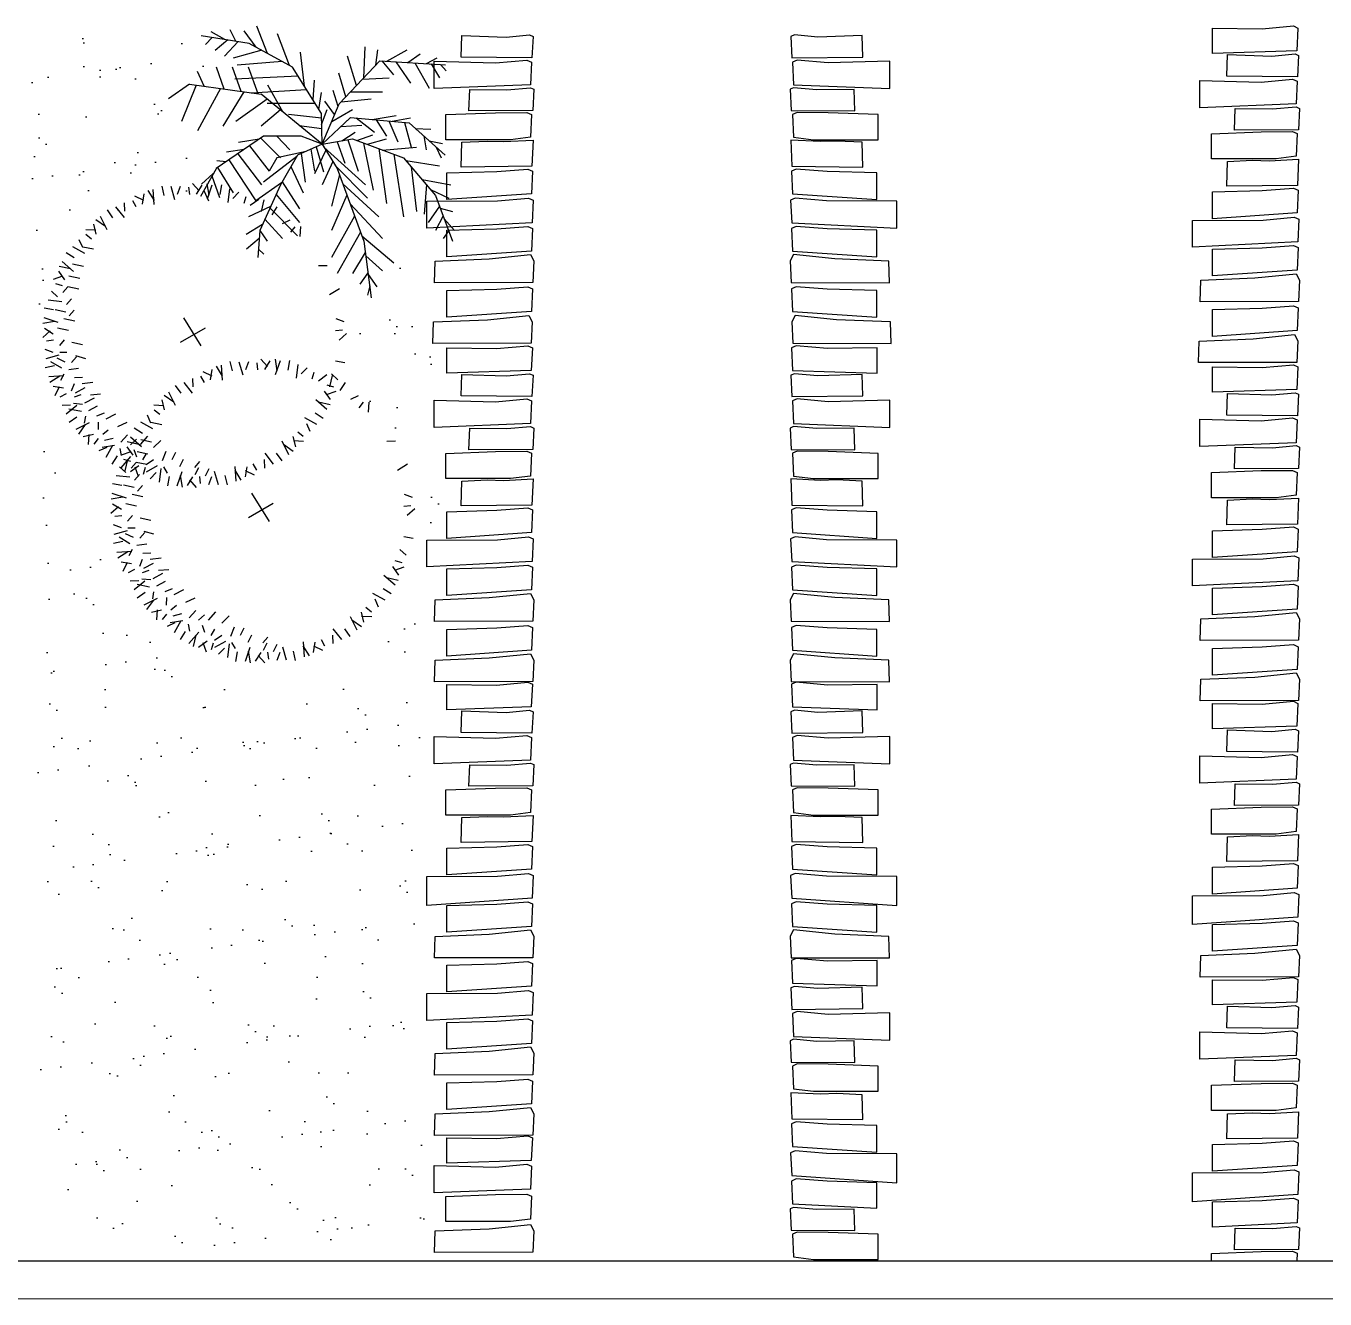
# Model space of a CAD drawing. Extents: x 2414.5 to 2499.6, y 2435.1 to 2467.4.
# Drawn here: x 2489.49 to 2494.58, y 2455.38 to 2460.36 of the extents above; entities that cross this region are included whole.
import ezdxf

# ---------------------------------------------------------------- set-up
doc = ezdxf.new("R2010")
doc.units = 0
doc.header["$LTSCALE"] = 4
doc.header["$MEASUREMENT"] = 0
for name, color, linetype in [('Muros', 2, 'CONTINUOUS'), ('Pisos', 8, 'CONTINUOUS'), ('TREE', 7, 'CONTINUOUS')]:
    doc.layers.add(name, color=color, linetype=linetype)
pattern_1 = [(37.5, (49.94172, 7.20204), (-0.009449004, 0.289023565), [0, -0.228, 0, -0.255, 0, -0.24375]), (7.5, (49.94172, 7.20204), (0.265466506, 0.42332191), [0, -0.123, 0, -0.2055, 0, -0.07875]), (327.5, (49.75722, 7.20204), (0.46712128, 0.000848858), [0, -0.075, 0, -0.27, 0, -0.3525]), (317.5, (49.75722, 7.20204), (0.45091899, 0.131651335), [0, -0.0375, 0, -0.177, 0, -0.2025])]

# ---------------------------------------------------------------- blocks, each defined once
blk = doc.blocks.new('arb-coch')
at = {"layer": 'TREE', "color": 8, "linetype": 'ByBlock'}
for p, q in [((-0.3012, 1.324), (-0.275, 1.2947)), ((-0.5283, 1.2755), (-0.4929, 1.2585)), ((-0.4922, 1.2832), (-0.4989, 1.2428)), ((-0.4762, 1.2961), (-0.4516, 1.2571)), ((-0.4513, 1.2417), (-0.455, 1.3001)), ((-0.412, 1.2772), (-0.4202, 1.3138)), ((-0.3703, 1.2603), (-0.3851, 1.3121)), ((-0.3595, 1.2823), (-0.3476, 1.3136)), ((-0.3119, 1.2812), (-0.315, 1.3088)), ((-0.2648, 1.3172), (-0.2865, 1.2825)), ((-0.2451, 1.323), (-0.2373, 1.2775)), ((-0.2429, 1.2632), (-0.224, 1.3185)), ((-0.193, 1.2809), (-0.1866, 1.3179)), ((-0.161, 1.2494), (-0.1549, 1.3029)), ((-0.1426, 1.2656), (-0.1196, 1.29)), ((-0.099, 1.2463), (-0.0913, 1.273)), ((-0.5679, 1.1903), (-0.6014, 1.2325)), ((-0.5663, 1.2148), (-0.5673, 1.2482)), ((-0.5219, 1.2319), (-0.5353, 1.2562)), ((-0.0418, 1.2616), (-0.075, 1.2378)), ((-0.0213, 1.2594), (-0.0315, 1.2144)), ((0.0107, 1.2006), (0.0308, 1.2323)), ((-0.6794, 1.1828), (-0.6417, 1.1562)), ((-0.6356, 1.1421), (-0.6613, 1.1946)), ((-0.6128, 1.1899), (-0.6344, 1.2206)), ((0.0515, 1.1672), (0.082, 1.1809)), ((-0.7197, 1.1439), (-0.6805, 1.1417)), ((-0.6971, 1.106), (-0.7187, 1.1234)), ((-0.6892, 1.1647), (-0.68, 1.1249)), ((0.0843, 1.1327), (0.1016, 1.1544)), ((0.1222, 1.1554), (0.1199, 1.1161)), ((-0.7236, 1.05), (-0.7707, 1.0761)), ((-0.7315, 1.0732), (-0.7452, 1.1037)), ((-0.6891, 1.0659), (-0.7313, 1.0749)), ((-0.7677, 0.9795), (-0.8116, 1.0182)), ((-0.765, 1.0324), (-0.7967, 1.0525)), ((-0.8259, 0.9799), (-0.8022, 0.9467)), ((-0.8238, 1.0004), (-0.7788, 0.9902)), ((-0.7289, 0.9986), (-0.7711, 1.0075)), ((0.193, 1.002), (0.2265, 1.003)), ((-0.8461, 0.949), (-0.809, 0.962)), ((-0.8107, 0.9227), (-0.8374, 0.9304)), ((-0.7895, 0.9192), (-0.8089, 0.8968)), ((-0.7473, 0.9102), (-0.7895, 0.9192)), ((-0.7433, 0.9514), (-0.7855, 0.9603)), ((-0.8138, 0.8607), (-0.8673, 0.8669)), ((-0.83, 0.8792), (-0.8543, 0.9021)), ((-0.7758, 0.8715), (-0.7953, 0.8492)), ((0.2744, 0.9118), (0.2354, 0.8873)), ((-0.8453, 0.8287), (-0.8823, 0.8351)), ((-0.7972, 0.8203), (-0.8394, 0.8293)), ((-0.7646, 0.828), (-0.7841, 0.8057)), ((-0.8874, 0.7766), (-0.8419, 0.7844)), ((-0.8275, 0.7788), (-0.8829, 0.7977)), ((-0.7627, 0.7847), (-0.8049, 0.7937)), ((-0.2672, 0.6877), (-0.3356, 0.7981)), ((0.2606, 0.7952), (0.2919, 0.7833)), ((-0.8883, 0.7206), (-0.859, 0.7467)), ((-0.8815, 0.7569), (-0.8468, 0.7353)), ((-0.7878, 0.748), (-0.83, 0.757)), ((-0.252, 0.7575), (-0.3492, 0.7015)), ((0.2595, 0.7476), (0.2871, 0.7506)), ((0.3023, 0.7368), (0.2729, 0.7106)), ((-0.8467, 0.6622), (-0.878, 0.6741)), ((-0.8455, 0.7098), (-0.8731, 0.7067)), ((-0.8035, 0.7112), (-0.823, 0.6888)), ((-0.7934, 0.6615), (-0.8214, 0.662)), ((-0.732, 0.6914), (-0.7742, 0.7004)), ((-0.8247, 0.6514), (-0.8765, 0.6366)), ((-0.8134, 0.6), (-0.8558, 0.6255)), ((-0.7998, 0.6245), (-0.8315, 0.6395)), ((-0.7557, 0.6444), (-0.7752, 0.622)), ((-0.7194, 0.6376), (-0.7581, 0.6486)), ((-0.1841, 0.554), (-0.1878, 0.6124)), ((-0.1447, 0.5894), (-0.153, 0.6261)), ((-0.1031, 0.5726), (-0.1179, 0.6244)), ((-0.0923, 0.5946), (-0.0804, 0.6259)), ((-0.0447, 0.5935), (-0.0478, 0.6211)), ((-0.0339, 0.6363), (-0.0078, 0.607)), ((0.0024, 0.6295), (-0.0192, 0.5948)), ((0.0221, 0.6353), (0.0299, 0.5898)), ((0.0243, 0.5755), (0.0432, 0.6308)), ((0.0742, 0.5932), (0.0806, 0.6302)), ((0.1062, 0.5617), (0.1124, 0.6152)), ((0.2592, 0.6287), (0.2962, 0.6223)), ((-0.8415, 0.6098), (-0.8781, 0.6015)), ((-0.806, 0.5704), (-0.8644, 0.5667)), ((-0.8605, 0.5455), (-0.8214, 0.5701)), ((-0.8048, 0.5772), (-0.8184, 0.5527)), ((-0.748, 0.5989), (-0.7864, 0.5934)), ((-0.7322, 0.5636), (-0.7637, 0.5621)), ((-0.2991, 0.5271), (-0.3001, 0.5605)), ((-0.2547, 0.5442), (-0.2681, 0.5685)), ((-0.2611, 0.5878), (-0.2257, 0.5708)), ((-0.225, 0.5955), (-0.2317, 0.5551)), ((-0.209, 0.6084), (-0.1844, 0.5694)), ((0.1247, 0.5779), (0.1476, 0.6023)), ((0.1682, 0.5586), (0.1759, 0.5853)), ((0.2254, 0.5739), (0.1922, 0.5501)), ((0.2459, 0.5717), (0.2357, 0.5267)), ((0.2439, 0.5782), (0.2683, 0.5553)), ((-0.8475, 0.5295), (-0.8072, 0.5228)), ((-0.8399, 0.4934), (-0.8228, 0.5288)), ((-0.7655, 0.5386), (-0.7762, 0.5109)), ((-0.7229, 0.5233), (-0.7609, 0.503)), ((-0.6915, 0.5445), (-0.7342, 0.5385)), ((-0.3456, 0.5022), (-0.3672, 0.5329)), ((-0.3007, 0.5026), (-0.3342, 0.5448)), ((0.2399, 0.4774), (0.2161, 0.5107)), ((0.2246, 0.5347), (0.2513, 0.527)), ((0.2779, 0.5129), (0.298, 0.5446)), ((-0.7962, 0.4998), (-0.8206, 0.4864)), ((-0.7323, 0.4584), (-0.7673, 0.4616)), ((-0.739, 0.4954), (-0.7655, 0.4862)), ((-0.686, 0.4835), (-0.7241, 0.4632)), ((-0.6613, 0.4982), (-0.7014, 0.4953)), ((-0.422, 0.477), (-0.4128, 0.4372)), ((-0.4122, 0.4951), (-0.3745, 0.4685)), ((-0.3683, 0.4544), (-0.3941, 0.5069)), ((0.1816, 0.4779), (0.2255, 0.4392)), ((0.2377, 0.457), (0.1927, 0.4672)), ((0.26, 0.5084), (0.223, 0.4954)), ((0.3187, 0.4795), (0.3492, 0.4932)), ((0.3515, 0.445), (0.3689, 0.4667)), ((0.3894, 0.4677), (0.3872, 0.4284)), ((-0.7791, 0.4554), (-0.8126, 0.4544)), ((-0.7546, 0.4538), (-0.7968, 0.4203)), ((-0.7367, 0.4307), (-0.7853, 0.4401)), ((-0.7542, 0.4089), (-0.7849, 0.3873)), ((-0.7209, 0.4122), (-0.7253, 0.3845)), ((-0.6749, 0.4521), (-0.7091, 0.4337)), ((-0.648, 0.4243), (-0.6771, 0.4121)), ((-0.6032, 0.4202), (-0.6413, 0.4)), ((-0.4643, 0.3855), (-0.478, 0.416)), ((-0.4525, 0.4562), (-0.4133, 0.454)), ((-0.4298, 0.4183), (-0.4515, 0.4357)), ((0.1376, 0.4074), (0.1846, 0.3813)), ((0.1789, 0.425), (0.2106, 0.4049)), ((-0.7064, 0.3861), (-0.7589, 0.3604)), ((-0.7472, 0.3423), (-0.7205, 0.38)), ((-0.6708, 0.3894), (-0.6713, 0.3597)), ((-0.6311, 0.3579), (-0.6528, 0.3402)), ((-0.559, 0.3871), (-0.5957, 0.3706)), ((-0.4977, 0.3447), (-0.5295, 0.3648)), ((-0.4564, 0.3623), (-0.5035, 0.3884)), ((-0.4219, 0.3782), (-0.4641, 0.3872)), ((0.1455, 0.3842), (0.1592, 0.3537)), ((-0.7291, 0.3325), (-0.6893, 0.3417)), ((-0.7082, 0.302), (-0.706, 0.3412)), ((-0.6704, 0.3247), (-0.6877, 0.303)), ((-0.6122, 0.3254), (-0.6461, 0.3165)), ((-0.556, 0.3391), (-0.5819, 0.3101)), ((-0.5566, 0.3127), (-0.5116, 0.3025)), ((-0.5005, 0.2918), (-0.5444, 0.3305)), ((-0.5212, 0.3222), (-0.5444, 0.3007)), ((-0.4778, 0.3337), (-0.5066, 0.3016)), ((-0.4617, 0.3109), (-0.5039, 0.3198)), ((-0.4249, 0.3177), (-0.4537, 0.2896)), ((0.0495, 0.3153), (0.0753, 0.2628)), ((0.1032, 0.2926), (0.0939, 0.3324)), ((0.1336, 0.3135), (0.0944, 0.3157)), ((0.111, 0.3514), (0.1327, 0.334)), ((0.4603, 0.3143), (0.4937, 0.3153)), ((-0.6375, 0.2902), (-0.6681, 0.2765)), ((-0.6068, 0.2979), (-0.6557, 0.2901)), ((-0.6143, 0.2981), (-0.6405, 0.251)), ((-0.5968, 0.2568), (-0.6168, 0.225)), ((-0.5856, 0.2859), (-0.5803, 0.2584)), ((-0.5789, 0.2613), (-0.5418, 0.2743)), ((-0.5587, 0.2922), (-0.5349, 0.259)), ((-0.5307, 0.2816), (-0.5211, 0.2535)), ((-0.4761, 0.2637), (-0.5183, 0.2726)), ((-0.4826, 0.2656), (-0.497, 0.2415)), ((-0.4057, 0.2736), (-0.4201, 0.2375)), ((-0.3672, 0.2696), (-0.3816, 0.2415)), ((-0.0182, 0.2671), (0.0153, 0.2249)), ((0.0267, 0.2675), (0.0484, 0.2368)), ((0.0933, 0.2745), (0.0557, 0.3012)), ((-0.5628, 0.1915), (-0.5871, 0.2144)), ((-0.5439, 0.254), (-0.5825, 0.2101)), ((-0.5435, 0.235), (-0.5701, 0.2427)), ((-0.5648, 0.1979), (-0.5545, 0.2429)), ((-0.5443, 0.1958), (-0.511, 0.2196)), ((-0.5222, 0.2315), (-0.5417, 0.2091)), ((-0.5133, 0.1756), (-0.5263, 0.2127)), ((-0.4801, 0.2225), (-0.5222, 0.2315)), ((-0.487, 0.211), (-0.4948, 0.1844)), ((-0.4537, 0.2415), (-0.4826, 0.2215)), ((-0.4393, 0.2175), (-0.4826, 0.1935)), ((-0.4251, 0.2079), (-0.4312, 0.1544)), ((-0.4153, 0.2135), (-0.4009, 0.1894)), ((-0.3376, 0.2423), (-0.352, 0.2142)), ((-0.2737, 0.2342), (-0.2932, 0.2119)), ((-0.2775, 0.2103), (-0.2919, 0.1823)), ((-0.2377, 0.2055), (-0.2521, 0.1775)), ((-0.1348, 0.2157), (-0.1311, 0.1573)), ((-0.0939, 0.1742), (-0.0872, 0.2145)), ((-0.0642, 0.2255), (-0.0508, 0.2011)), ((-0.0198, 0.2426), (-0.0188, 0.2092)), ((0.5416, 0.2241), (0.5026, 0.1996)), ((-0.5466, 0.173), (-0.6001, 0.1792)), ((-0.5086, 0.1838), (-0.5281, 0.1615)), ((-0.4435, 0.1917), (-0.4665, 0.1674)), ((-0.393, 0.1765), (-0.3994, 0.1395)), ((-0.3431, 0.1942), (-0.3621, 0.1388)), ((-0.341, 0.1343), (-0.3487, 0.1798)), ((-0.3212, 0.1402), (-0.2996, 0.1749)), ((-0.2849, 0.1334), (-0.3111, 0.1627)), ((-0.2742, 0.1762), (-0.2711, 0.1486)), ((-0.2266, 0.175), (-0.2385, 0.1437)), ((-0.2157, 0.197), (-0.2009, 0.1453)), ((-0.1741, 0.1802), (-0.1658, 0.1436)), ((-0.1099, 0.1612), (-0.1345, 0.2003)), ((-0.0577, 0.1818), (-0.0931, 0.1989)), ((-0.5603, 0.0911), (-0.6157, 0.11)), ((-0.578, 0.141), (-0.615, 0.1474)), ((-0.53, 0.1326), (-0.5721, 0.1416)), ((-0.4955, 0.097), (-0.5377, 0.106)), ((-0.4974, 0.1403), (-0.5169, 0.118)), ((0, 0), (-0.0684, 0.1104)), ((0.5278, 0.1074), (0.5591, 0.0956)), ((-0.6211, 0.0329), (-0.5918, 0.059)), ((-0.6202, 0.0889), (-0.5747, 0.0967)), ((-0.6143, 0.0692), (-0.5796, 0.0476)), ((-0.5206, 0.0603), (-0.5628, 0.0693)), ((0.0152, 0.0698), (-0.082, 0.0138)), ((0.5267, 0.0599), (0.5543, 0.0629)), ((-0.5783, 0.0221), (-0.6059, 0.019)), ((-0.5363, 0.0235), (-0.5558, 0.0011)), ((-0.4648, 0.0037), (-0.5069, 0.0127)), ((0.5695, 0.0491), (0.5402, 0.0229)), ((-0.5795, -0.0255), (-0.6107, -0.0136)), ((-0.5575, -0.0363), (-0.6092, -0.0511)), ((-0.5325, -0.0632), (-0.5643, -0.0482)), ((-0.5262, -0.0262), (-0.5542, -0.0257)), ((-0.4885, -0.0433), (-0.508, -0.0657)), ((-0.4522, -0.0501), (-0.4909, -0.0391)), ((-0.5743, -0.0779), (-0.6109, -0.0862)), ((-0.5462, -0.0877), (-0.5886, -0.0622)), ((-0.4808, -0.0888), (-0.5192, -0.0943)), ((0.5264, -0.059), (0.5634, -0.0654)), ((-0.5388, -0.1173), (-0.5972, -0.121)), ((-0.5933, -0.1422), (-0.5542, -0.1176)), ((-0.5376, -0.1105), (-0.5512, -0.135)), ((-0.4983, -0.1491), (-0.509, -0.1768)), ((-0.465, -0.1241), (-0.4965, -0.1256)), ((-0.4243, -0.1432), (-0.467, -0.1492)), ((0.5111, -0.1095), (0.5355, -0.1324)), ((-0.5803, -0.1582), (-0.54, -0.1649)), ((-0.5727, -0.1943), (-0.5556, -0.1589)), ((-0.529, -0.1879), (-0.5533, -0.2013)), ((-0.4718, -0.1923), (-0.4983, -0.2015)), ((-0.4557, -0.1644), (-0.4937, -0.1847)), ((-0.3941, -0.1895), (-0.4342, -0.1924)), ((0.5071, -0.2103), (0.4833, -0.177)), ((0.5273, -0.1793), (0.4902, -0.1923)), ((0.4918, -0.153), (0.5185, -0.1607)), ((-0.5119, -0.2323), (-0.5453, -0.2333)), ((-0.4874, -0.2339), (-0.5296, -0.2674)), ((-0.4695, -0.257), (-0.5181, -0.2476)), ((-0.4651, -0.2293), (-0.5001, -0.2261)), ((-0.4188, -0.2042), (-0.4569, -0.2245)), ((-0.4077, -0.2356), (-0.4419, -0.254)), ((0.4488, -0.2098), (0.4927, -0.2485)), ((0.5049, -0.2308), (0.4599, -0.2205)), ((-0.487, -0.2788), (-0.5177, -0.3004)), ((-0.4392, -0.3016), (-0.4917, -0.3273)), ((-0.4537, -0.2755), (-0.4581, -0.3032)), ((-0.3808, -0.2634), (-0.4099, -0.2756)), ((-0.4035, -0.2983), (-0.4041, -0.328)), ((-0.336, -0.2675), (-0.3741, -0.2877)), ((-0.2918, -0.3006), (-0.3285, -0.3171)), ((0.4048, -0.2803), (0.4519, -0.3064)), ((0.4127, -0.3035), (0.4264, -0.334)), ((0.4461, -0.2627), (0.4779, -0.2828)), ((-0.48, -0.3454), (-0.4533, -0.3077)), ((-0.4619, -0.3552), (-0.4221, -0.346)), ((-0.441, -0.3857), (-0.4388, -0.3465)), ((-0.3638, -0.3298), (-0.3856, -0.3475)), ((-0.2888, -0.3486), (-0.3147, -0.3776)), ((-0.2106, -0.354), (-0.2394, -0.3861)), ((0.3704, -0.3951), (0.3611, -0.3553)), ((0.3782, -0.3363), (0.3999, -0.3537)), ((-0.4031, -0.363), (-0.4205, -0.3847)), ((-0.3703, -0.3975), (-0.4008, -0.4112)), ((-0.3396, -0.3898), (-0.3885, -0.3976)), ((-0.3449, -0.3623), (-0.3789, -0.3712)), ((-0.3471, -0.3896), (-0.3732, -0.4367)), ((-0.3184, -0.4018), (-0.3131, -0.4293)), ((-0.254, -0.3655), (-0.2772, -0.387)), ((-0.2635, -0.4061), (-0.2538, -0.4342)), ((-0.1577, -0.3701), (-0.1865, -0.3981)), ((0.3167, -0.3724), (0.3425, -0.4249)), ((0.3606, -0.4132), (0.3229, -0.3865)), ((0.4009, -0.3742), (0.3616, -0.372)), ((-0.3295, -0.4309), (-0.3496, -0.4627)), ((-0.2766, -0.4337), (-0.3153, -0.4776)), ((-0.2975, -0.4898), (-0.2873, -0.4448)), ((-0.2154, -0.4221), (-0.2298, -0.4462)), ((-0.1865, -0.4462), (-0.2154, -0.4662)), ((-0.1384, -0.4141), (-0.1529, -0.4502)), ((-0.1, -0.4181), (-0.1144, -0.4462)), ((-0.0703, -0.4454), (-0.0848, -0.4735)), ((-0.0065, -0.4535), (-0.026, -0.4758)), ((0.2475, -0.4451), (0.2485, -0.4785)), ((0.249, -0.4206), (0.2826, -0.4628)), ((0.294, -0.4202), (0.3156, -0.4509)), ((-0.2771, -0.4919), (-0.2438, -0.4681)), ((-0.2461, -0.5121), (-0.2591, -0.475)), ((-0.2198, -0.4767), (-0.2275, -0.5033)), ((-0.1721, -0.4702), (-0.2154, -0.4943)), ((-0.1763, -0.496), (-0.1992, -0.5203)), ((-0.1579, -0.4798), (-0.164, -0.5333)), ((-0.1481, -0.4742), (-0.1336, -0.4983)), ((-0.0759, -0.4935), (-0.0948, -0.5489)), ((-0.0737, -0.5534), (-0.0815, -0.5079)), ((-0.0103, -0.4774), (-0.0247, -0.5054)), ((0.0295, -0.4822), (0.0151, -0.5102)), ((0.0515, -0.4907), (0.0663, -0.5424)), ((0.0931, -0.5075), (0.1014, -0.5441)), ((0.1325, -0.472), (0.1361, -0.5304)), ((0.1573, -0.5265), (0.1328, -0.4874)), ((0.1734, -0.5135), (0.18, -0.4732)), ((0.2095, -0.5059), (0.1741, -0.4888)), ((0.2031, -0.4622), (0.2165, -0.4866)), ((-0.1258, -0.5112), (-0.1322, -0.5482)), ((-0.054, -0.5475), (-0.0324, -0.5128)), ((-0.0177, -0.5543), (-0.0439, -0.525)), ((-0.0069, -0.5115), (-0.0039, -0.5391)), ((0.0407, -0.5127), (0.0288, -0.544))]:
    blk.add_line(p, q, dxfattribs=at)
at = {"layer": 'TREE', "color": 8}
for points in [[(-0.007, 1.8331), (-0.0491, 1.9394)], [(-0.0786, 1.8727), (-0.2675, 1.9022)], [(-0.2238, 1.8953), (-0.2497, 1.868)], [(-0.1749, 1.8877), (-0.2277, 1.9179)], [(-0.1633, 1.8859), (-0.2128, 1.8452)], [(-0.1309, 1.8809), (-0.1539, 1.9254)], [(-0.0513, 1.8577), (-0.0993, 1.9214)], [(0.0788, 1.7858), (0.032, 1.9105)], [(-0.1221, 1.8796), (-0.1759, 1.8225)], [(-0.0296, 1.8458), (-0.1419, 1.8144)], [(0.0912, 1.7788), (-0.0786, 1.8727)], [(0.1373, 1.7044), (0.1221, 1.838)], [(0.3701, 1.738), (0.375, 1.8594)], [(0.4167, 1.7873), (0.4245, 1.8472)], [(0.4608, 1.8028), (0.5402, 1.8472)], [(0.0506, 1.8012), (-0.1257, 1.7874)], [(0.2737, 1.6356), (0.4329, 1.8044)], [(0.3416, 1.708), (0.3064, 1.8228)], [(0.4329, 1.8044), (0.6902, 1.7892)], [(0.4413, 1.8038), (0.4865, 1.7494)], [(0.4952, 1.8006), (0.5529, 1.7161)], [(0.5423, 1.7979), (0.5916, 1.8317)], [(0.5702, 1.7963), (0.626, 1.6977)], [(0.6152, 1.7936), (0.658, 1.8166)], [(0.6344, 1.7925), (0.6667, 1.7372)], [(0.671, 1.7903), (0.6924, 1.7648)], [(-0.2551, 1.7048), (-0.2818, 1.7623)], [(-0.1766, 1.6938), (-0.2067, 1.7799)], [(-0.1106, 1.6844), (-0.144, 1.7799)], [(0.1124, 1.7447), (-0.1359, 1.7323)], [(-0.0445, 1.6749), (-0.0817, 1.7799)], [(0.2037, 1.5975), (0.0912, 1.7788)], [(0.2991, 1.663), (0.272, 1.7556)], [(0.3647, 1.7321), (0.4695, 1.7372)], [(-0.3132, 1.7133), (-0.3947, 1.6552)], [(-0.287, 1.7093), (-0.3445, 1.5663)], [(-0.3132, 1.7133), (-0.0315, 1.6731)], [(-0.1915, 1.6959), (-0.2818, 1.5304)], [(-0.1005, 1.6829), (-0.1817, 1.5484)], [(0.1457, 1.6911), (-0.0709, 1.6777)], [(0.0525, 1.6041), (-0.0062, 1.7087)], [(0.1711, 1.6514), (0.1769, 1.7283)], [(0.1935, 1.6138), (0.2039, 1.68)], [(0.2691, 1.6251), (0.2504, 1.6882)], [(0.3175, 1.6822), (0.4438, 1.6825)], [(-0.0083, 1.654), (-0.1315, 1.5663)], [(0.2068, 1.4772), (-0.0315, 1.6731)], [(0.1792, 1.6369), (-0.0088, 1.6373)], [(0.2068, 1.4772), (0.2737, 1.6356)], [(0.2558, 1.5939), (0.2176, 1.6462)], [(0.2815, 1.644), (0.3988, 1.6551)], [(0.0431, 1.612), (-0.0315, 1.5484)], [(0.2041, 1.5801), (0.0752, 1.594)], [(0.2068, 1.4772), (0.2037, 1.5975)], [(0.2048, 1.5552), (0.227, 1.6135)], [(0.2068, 1.4772), (0.3178, 1.5825)], [(0.2444, 1.5666), (0.3259, 1.6134)], [(0.3056, 1.5708), (0.3178, 1.5825)], [(0.3178, 1.5825), (0.5477, 1.5614)], [(0.3405, 1.5805), (0.4125, 1.5244)], [(0.4024, 1.5748), (0.4968, 1.5897)], [(0.4811, 1.5676), (0.5537, 1.5814)], [(0.2051, 1.5373), (0.1166, 1.5495)], [(0.2809, 1.5476), (0.3623, 1.5523)], [(0.419, 1.5733), (0.4584, 1.5089)], [(0.4676, 1.5688), (0.5032, 1.4876)], [(0.5295, 1.5631), (0.5551, 1.4666)], [(0.5477, 1.5614), (0.6885, 1.4351)], [(0.5718, 1.5398), (0.6329, 1.5368)], [(-0.0231, 1.5087), (-0.2084, 1.3823)], [(-0.0404, 1.497), (-0.1207, 1.4849)], [(-0.0337, 1.5015), (0.0437, 1.4245)], [(0.1252, 1.5087), (-0.0231, 1.5087)], [(0.0287, 1.5087), (0.0807, 1.4561)], [(0.2068, 1.4772), (0.1103, 1.4351)], [(0.2068, 1.4772), (0.1252, 1.5087)], [(0.2068, 1.4772), (0.3252, 1.4983)], [(0.2068, 1.4772), (0.266, 1.3823)], [(0.266, 1.4876), (0.2957, 1.4034)], [(0.2836, 1.4909), (0.3362, 1.5244)], [(0.3081, 1.4952), (0.3475, 1.3717)], [(0.3252, 1.4983), (0.5254, 1.4245)], [(0.3432, 1.4916), (0.406, 1.515)], [(0.3688, 1.4822), (0.4068, 1.2981)], [(0.3846, 1.4772), (0.4588, 1.4983)], [(0.605, 1.5101), (0.6143, 1.4561)], [(0.6267, 1.4905), (0.6788, 1.481)], [(-0.0993, 1.4569), (-0.168, 1.4464)], [(-0.123, 1.4405), (-0.0305, 1.3191)], [(-0.0779, 1.4714), (-0.0008, 1.3717)], [(0.107, 1.4291), (-0.0231, 1.3296)], [(0.1438, 1.4497), (0.0287, 1.4245)], [(0.1103, 1.4351), (0.0437, 1.3191)], [(0.1243, 1.4412), (0.14, 1.3296)], [(0.1619, 1.4576), (0.1771, 1.3717)], [(0.2208, 1.4545), (0.1771, 1.3613)], [(0.1828, 1.4668), (0.2118, 1.3692)], [(0.2138, 1.4659), (0.3772, 1.3191)], [(0.4285, 1.4603), (0.4588, 1.2453)], [(0.4433, 1.4547), (0.5772, 1.4666)], [(0.4878, 1.4383), (0.5254, 1.1926)], [(0.6543, 1.4657), (0.6737, 1.4245)], [(-0.2091, 1.3818), (-0.2694, 1.2734)], [(-0.1698, 1.4086), (-0.2053, 1.4128)], [(-0.2033, 1.3859), (-0.1418, 1.2875)], [(-0.1587, 1.4164), (-0.0528, 1.2558)], [(0.0287, 1.4245), (-0.0008, 1.3717)], [(0.0845, 1.3901), (0.1326, 1.2875)], [(0.2491, 1.4093), (0.2068, 1.3191)], [(0.2582, 1.3947), (0.3846, 1.2664)], [(0.266, 1.3823), (0.3697, 1.0977)], [(0.5254, 1.4245), (0.6514, 1.2768)], [(0.5348, 1.4137), (0.6663, 1.3928)], [(0.5555, 1.3892), (0.5772, 1.2137)], [(-0.2199, 1.3627), (-0.2661, 1.3215)], [(-0.2249, 1.3535), (-0.195, 1.2686)], [(0.0471, 1.3269), (-0.0528, 1.2558)], [(0.0503, 1.3307), (0.1176, 1.2243)], [(0.2752, 1.3573), (0.2437, 1.2347)], [(0.5983, 1.3391), (0.7108, 1.3191)], [(-0.257, 1.2959), (-0.2381, 1.2558)], [(0.0437, 1.3191), (-0.0379, 1.1398)], [(0.026, 1.2803), (0.1176, 1.1715)], [(0.3038, 1.2786), (0.2437, 1.1398)], [(0.2878, 1.3226), (0.4291, 1.1926)], [(0.6152, 1.3195), (0.6069, 1.2032)], [(0.6312, 1.3006), (0.7032, 1.2664)], [(0.6514, 1.2768), (0.7182, 1.0977)], [(0.0048, 1.234), (-0.0824, 1.1926)], [(0.0024, 1.2284), (0.1103, 1.1188)], [(0.3162, 1.2443), (0.4438, 1.1083)], [(0.6669, 1.2356), (0.6217, 1.1715)], [(0.6699, 1.2273), (0.7182, 1.2137)], [(-0.0177, 1.1843), (0.051, 1.1083)], [(0.3342, 1.1953), (0.2437, 1.0345)], [(0.6813, 1.1965), (0.6514, 1.1398)], [(0.6854, 1.1856), (0.7256, 1.1398)], [(-0.0271, 1.1636), (-0.0903, 1.1244)], [(-0.0379, 1.1398), (-0.0454, 1.0345)], [(-0.0379, 1.1398), (-0.0084, 1.0977)], [(0.3569, 1.133), (0.266, 0.9713)], [(0.7027, 1.1391), (0.6811, 1.1083)], [(-0.0402, 1.1085), (-0.0899, 1.0662)], [(0.3623, 1.1188), (0.4883, 1.0135)], [(0.3697, 1.0977), (0.3994, 0.8765)], [(-0.0431, 1.0668), (-0.0211, 1.0473)], [(0.3758, 1.0533), (0.3252, 0.9713)], [(0.3774, 1.0408), (0.4438, 0.9818)], [(0.3864, 0.9739), (0.3549, 0.929)], [(0.3871, 0.9676), (0.4217, 0.9186)], [(0.3931, 0.9235), (0.3846, 0.8869)]]:
    blk.add_lwpolyline(points, dxfattribs=at)

msp = doc.modelspace()

# ---------------------------------------------------------------- hatches: boundary and pattern name
at = {"layer": 'Pisos'}
h = msp.add_hatch(dxfattribs=at)
h.set_pattern_fill('AR-SAND', color=8, scale=0.15, style=0)
h.set_pattern_definition(pattern_1)
h.paths.add_polyline_path([(2491.0715, 2459.491), (2491.0314, 2459.5186), (2490.9963, 2459.5336), (2490.9562, 2459.5362), (2490.9311, 2459.5236), (2490.916, 2459.4985), (2490.9336, 2459.4359), (2490.9486, 2459.3832), (2490.9361, 2459.3531), (2490.9211, 2459.3281), (2490.9035, 2459.2855), (2490.8885, 2459.2554), (2490.8584, 2459.2328), (2490.8258, 2459.2228), (2490.8032, 2459.2077), (2490.7932, 2459.1952), (2490.7656, 2459.1451), (2490.7656, 2459.0824), (2490.7656, 2459.0373), (2490.7681, 2458.952), (2490.7831, 2458.9244), (2490.8032, 2458.8919), (2490.8458, 2458.8618), (2490.9085, 2458.8016), (2490.9562, 2458.7515), (2490.9863, 2458.7013), (2490.9963, 2458.6261), (2491.0013, 2458.5609), (2491.0113, 2458.5033), (2491.0189, 2458.4807), (2491.0364, 2458.4481), (2491.0615, 2458.4055), (2491.1066, 2458.4055), (2491.1066, 2458.4682), (2491.1292, 2458.4907), (2491.1167, 2458.5484), (2491.1092, 2458.601), (2491.1192, 2458.6988), (2491.1242, 2458.7239), (2491.0991, 2458.764), (2491.0816, 2458.7765), (2491.0715, 2458.7891), (2491.0715, 2458.8116), (2491.0715, 2458.8467), (2491.0765, 2458.9094), (2491.1317, 2458.9219), (2491.1493, 2458.932), (2491.1267, 2458.9746), (2491.1267, 2459.0172), (2491.1192, 2459.0573), (2491.0891, 2459.0899), (2491.059, 2459.1225), (2491.0615, 2459.1626), (2491.069, 2459.1877), (2491.069, 2459.2228), (2491.0941, 2459.2178), (2491.1092, 2459.2428), (2491.1142, 2459.2829), (2491.0941, 2459.3481), (2491.0665, 2459.3707), (2491.069, 2459.3907), (2491.069, 2459.4384), (2491.069, 2459.4584)])
h = msp.add_hatch(dxfattribs=at)
h.set_pattern_fill('AR-SAND', color=8, scale=0.15, style=0)
h.set_pattern_definition(pattern_1)
h.paths.add_polyline_path([(2489.7779, 2458.4964), (2489.7633, 2458.5645), (2489.6855, 2458.6326), (2489.6076, 2458.6812), (2489.5444, 2458.7202), (2489.5346, 2458.6618), (2489.52, 2458.5937), (2489.5054, 2458.5013), (2489.5054, 2458.404), (2489.5152, 2458.3116), (2489.52, 2458.2143), (2489.52, 2458.0927), (2489.5103, 2458.0392), (2489.5152, 2457.9176), (2489.5249, 2457.7523), (2489.5298, 2457.6015), (2489.5298, 2457.4361), (2489.5249, 2457.3194), (2489.5103, 2457.2318), (2489.5103, 2457.1005), (2489.5152, 2457.0178), (2489.5298, 2456.94), (2489.5395, 2456.7941), (2489.5395, 2456.692), (2489.5395, 2456.6239), (2489.5347, 2456.4818), (2489.525, 2456.3261), (2489.5542, 2456.0927), (2489.5591, 2455.9614), (2489.5445, 2455.8154), (2489.5445, 2455.7036), (2489.5445, 2455.6695), (2489.5639, 2455.6112), (2489.6272, 2455.5868), (2489.7488, 2455.5723), (2489.9045, 2455.5723), (2490.0554, 2455.582), (2490.1283, 2455.582), (2490.2305, 2455.5723), (2490.3716, 2455.5625), (2490.4884, 2455.5625), (2490.6003, 2455.5625), (2490.756, 2455.5625), (2490.8582, 2455.5723), (2490.9604, 2455.5771), (2491.0723, 2455.5771), (2491.082, 2455.6647), (2491.0528, 2455.7619), (2491.0382, 2455.8884), (2491.0382, 2456.0343), (2490.9895, 2456.2191), (2490.9749, 2456.3261), (2490.9798, 2456.404), (2490.9944, 2456.5061), (2490.9993, 2456.5353), (2491.0041, 2456.6423), (2491.009, 2456.7493), (2491.0187, 2456.7931), (2491.009, 2456.9195), (2491.0041, 2457.0606), (2491.0285, 2457.153), (2491.0479, 2457.2259), (2491.0528, 2457.3135), (2491.0285, 2457.4691), (2491.0285, 2457.5761), (2491.0333, 2457.7074), (2491.0431, 2457.9117), (2491.0236, 2458.0333), (2491.009, 2458.0528), (2490.9263, 2458.0333), (2490.9117, 2457.9944), (2490.8582, 2457.9117), (2490.8193, 2457.8631), (2490.756, 2457.8339), (2490.61, 2457.8145), (2490.3376, 2457.7561), (2490.2451, 2457.795), (2490.0456, 2457.8485), (2489.9921, 2457.9312), (2489.8997, 2458.0236), (2489.797, 2458.1959), (2489.7727, 2458.337)])
at = {"layer": 'TREE'}
h = msp.add_hatch(dxfattribs=at)
h.set_pattern_fill('AR-SAND', color=256, scale=0.15, style=0)
h.set_pattern_definition(pattern_1)
h.paths.add_polyline_path([(2490.1392, 2460.339), (2490.0479, 2460.339), (2489.9034, 2460.3339), (2489.8223, 2460.3314), (2489.688, 2460.3314), (2489.5536, 2460.3365), (2489.5358, 2460.3086), (2489.5282, 2460.2478), (2489.5105, 2460.1895), (2489.5029, 2460.078), (2489.5004, 2459.8955), (2489.5004, 2459.7181), (2489.4953, 2459.67), (2489.4978, 2459.5788), (2489.508, 2459.5256), (2489.508, 2459.4141), (2489.5054, 2459.3912), (2489.5081, 2459.3779), (2489.4929, 2459.2689), (2489.5182, 2459.1853), (2489.5512, 2459.2765), (2489.5943, 2459.3602), (2489.6272, 2459.459), (2489.7084, 2459.535), (2489.7565, 2459.5806), (2489.8199, 2459.6263), (2489.8706, 2459.6415), (2489.8959, 2459.6668), (2489.9517, 2459.682), (2490.0126, 2459.6896), (2490.0683, 2459.7074), (2490.1317, 2459.7124), (2490.1875, 2459.7302), (2490.2027, 2459.8214), (2490.1748, 2459.8569), (2490.119, 2459.8771), (2490.0709, 2459.905), (2490.0481, 2459.9658), (2490.0252, 2460.0114), (2490.0303, 2460.0571), (2490.0506, 2460.0723), (2490.081, 2460.0976), (2490.1064, 2460.1255), (2490.1344, 2460.1337), (2490.1547, 2460.1489), (2490.175, 2460.154), (2490.208, 2460.1616), (2490.2257, 2460.1742), (2490.1953, 2460.2123), (2490.1623, 2460.2351), (2490.1598, 2460.2655), (2490.1598, 2460.3035), (2490.1446, 2460.3187)])

# ---------------------------------------------------------------- linework, layer by layer
at = {"layer": 'Muros'}
for p, q in [((2486.6057, 2455.5267), (2499.3251, 2455.5268)), ((2499.4747, 2455.3768), (2486.5044, 2455.3767))]:
    msp.add_line(p, q, dxfattribs=at)
at = {"layer": 'Pisos', "color": 8}
for points in [[(2491.1907, 2460.241), (2491.1935, 2460.3256), (2491.3666, 2460.3198), (2491.4585, 2460.3281), (2491.4721, 2460.3222), (2491.468, 2460.2384)], [(2492.7642, 2460.241), (2492.7614, 2460.3256), (2492.5883, 2460.3198), (2492.4964, 2460.3281), (2492.4828, 2460.3222), (2492.4869, 2460.2384)], [(2494.1345, 2460.2555), (2494.1345, 2460.3545), (2494.3293, 2460.352), (2494.4518, 2460.3631), (2494.4699, 2460.3551), (2494.4656, 2460.2662)], [(2491.0844, 2460.1178), (2491.0844, 2460.2248), (2491.3257, 2460.2184), (2491.4481, 2460.2295), (2491.4663, 2460.2216), (2491.462, 2460.1326)], [(2492.8705, 2460.1178), (2492.8705, 2460.2248), (2492.6292, 2460.2184), (2492.5068, 2460.2295), (2492.4887, 2460.2216), (2492.4929, 2460.1326)], [(2494.191, 2460.1662), (2494.1938, 2460.2508), (2494.3669, 2460.2451), (2494.4588, 2460.2534), (2494.4724, 2460.2474), (2494.4683, 2460.1636)], [(2491.2212, 2460.0302), (2491.2239, 2460.1148), (2491.37, 2460.1129), (2491.4618, 2460.1213), (2491.4754, 2460.1153), (2491.4714, 2460.0315)], [(2492.7337, 2460.0302), (2492.731, 2460.1148), (2492.5849, 2460.1129), (2492.4931, 2460.1213), (2492.4795, 2460.1153), (2492.4835, 2460.0315)], [(2494.0847, 2460.043), (2494.0847, 2460.1501), (2494.326, 2460.1437), (2494.4484, 2460.1548), (2494.4665, 2460.1468), (2494.4623, 2460.0579)], [(2491.1309, 2459.9172), (2491.1309, 2460.0158), (2491.3257, 2460.0233), (2491.4481, 2460.0244), (2491.4663, 2460.0164), (2491.462, 2459.9274), (2491.3842, 2459.9172)], [(2492.8241, 2459.9172), (2492.8241, 2460.0158), (2492.6292, 2460.0233), (2492.5068, 2460.0244), (2492.4887, 2460.0164), (2492.4929, 2459.9274), (2492.5707, 2459.9172)], [(2494.2214, 2459.9555), (2494.2242, 2460.0401), (2494.3703, 2460.0382), (2494.4621, 2460.0465), (2494.4757, 2460.0405), (2494.4717, 2459.9567)], [(2491.1907, 2459.8107), (2491.1935, 2459.9075), (2491.2918, 2459.9124), (2491.3561, 2459.9101), (2491.4721, 2459.9159), (2491.468, 2459.8134)], [(2492.7642, 2459.8107), (2492.7614, 2459.9075), (2492.6631, 2459.9124), (2492.5988, 2459.9101), (2492.4828, 2459.9159), (2492.4869, 2459.8134)], [(2494.1311, 2459.8425), (2494.1311, 2459.941), (2494.326, 2459.9485), (2494.4484, 2459.9496), (2494.4665, 2459.9416), (2494.4623, 2459.8527), (2494.3845, 2459.8425)], [(2494.191, 2459.736), (2494.1938, 2459.8328), (2494.2921, 2459.8376), (2494.3564, 2459.8353), (2494.4724, 2459.8412), (2494.4683, 2459.7386)], [(2491.1349, 2459.6831), (2491.1349, 2459.7876), (2491.3297, 2459.7934), (2491.4522, 2459.8025), (2491.4703, 2459.7945), (2491.466, 2459.7056)], [(2492.82, 2459.6831), (2492.82, 2459.7876), (2492.6252, 2459.7934), (2492.5027, 2459.8025), (2492.4846, 2459.7945), (2492.4889, 2459.7056)], [(2494.1352, 2459.6083), (2494.1352, 2459.7129), (2494.33, 2459.7187), (2494.4525, 2459.7277), (2494.4706, 2459.7197), (2494.4663, 2459.6308)], [(2491.0566, 2459.5718), (2491.0566, 2459.6765), (2491.3326, 2459.6779), (2491.455, 2459.689), (2491.4732, 2459.681), (2491.4689, 2459.5921)], [(2492.8983, 2459.5718), (2492.8983, 2459.6765), (2492.6223, 2459.6779), (2492.4999, 2459.689), (2492.4817, 2459.681), (2492.486, 2459.5921)], [(2494.0569, 2459.497), (2494.0569, 2459.6018), (2494.3329, 2459.6031), (2494.4553, 2459.6142), (2494.4735, 2459.6062), (2494.4692, 2459.5173)], [(2491.1349, 2459.4587), (2491.1349, 2459.5632), (2491.3297, 2459.569), (2491.4522, 2459.5781), (2491.4703, 2459.5701), (2491.466, 2459.4812)], [(2492.82, 2459.4587), (2492.82, 2459.5632), (2492.6252, 2459.569), (2492.5027, 2459.5781), (2492.4846, 2459.5701), (2492.4889, 2459.4812)], [(2491.0858, 2459.3577), (2491.0886, 2459.4423), (2491.3005, 2459.4513), (2491.4619, 2459.4675), (2491.4755, 2459.4427), (2491.4714, 2459.3589)], [(2492.8691, 2459.3577), (2492.8663, 2459.4423), (2492.6544, 2459.4513), (2492.493, 2459.4675), (2492.4794, 2459.4427), (2492.4835, 2459.3589)], [(2494.1352, 2459.3839), (2494.1352, 2459.4885), (2494.33, 2459.4943), (2494.4525, 2459.5033), (2494.4706, 2459.4953), (2494.4663, 2459.4064)], [(2494.0861, 2459.283), (2494.0889, 2459.3675), (2494.3008, 2459.3765), (2494.4621, 2459.3927), (2494.4758, 2459.368), (2494.4717, 2459.2842)], [(2491.1349, 2459.2222), (2491.1349, 2459.3268), (2491.3297, 2459.3326), (2491.4522, 2459.3416), (2491.4703, 2459.3336), (2491.466, 2459.2447)], [(2492.82, 2459.2222), (2492.82, 2459.3268), (2492.6252, 2459.3326), (2492.5027, 2459.3416), (2492.4846, 2459.3336), (2492.4889, 2459.2447)], [(2494.1352, 2459.1475), (2494.1352, 2459.252), (2494.33, 2459.2578), (2494.4525, 2459.2669), (2494.4706, 2459.2589), (2494.4663, 2459.1699)], [(2491.0794, 2459.1191), (2491.0822, 2459.2037), (2491.2941, 2459.2127), (2491.4555, 2459.2289), (2491.4691, 2459.2042), (2491.465, 2459.1204)], [(2492.8755, 2459.1191), (2492.8727, 2459.2037), (2492.6608, 2459.2127), (2492.4994, 2459.2289), (2492.4858, 2459.2042), (2492.4899, 2459.1204)], [(2494.0797, 2459.0444), (2494.0825, 2459.1289), (2494.2944, 2459.1379), (2494.4558, 2459.1542), (2494.4694, 2459.1294), (2494.4653, 2459.0456)], [(2491.1342, 2459.0033), (2491.1342, 2459.1023), (2491.3291, 2459.0997), (2491.4515, 2459.1109), (2491.4696, 2459.1029), (2491.4654, 2459.0139)], [(2492.8207, 2459.0033), (2492.8207, 2459.1023), (2492.6258, 2459.0997), (2492.5034, 2459.1109), (2492.4853, 2459.1029), (2492.4895, 2459.0139)], [(2491.1907, 2458.914), (2491.1935, 2458.9986), (2491.3666, 2458.9928), (2491.4585, 2459.0012), (2491.4721, 2458.9952), (2491.468, 2458.9114)], [(2492.7642, 2458.914), (2492.7614, 2458.9986), (2492.5883, 2458.9928), (2492.4964, 2459.0012), (2492.4828, 2458.9952), (2492.4869, 2458.9114)], [(2494.1345, 2458.9286), (2494.1345, 2459.0275), (2494.3293, 2459.025), (2494.4518, 2459.0361), (2494.4699, 2459.0281), (2494.4656, 2458.9392)], [(2491.0844, 2458.7908), (2491.0844, 2458.8978), (2491.3257, 2458.8914), (2491.4481, 2458.9026), (2491.4663, 2458.8946), (2491.462, 2458.8056)], [(2492.8705, 2458.7908), (2492.8705, 2458.8978), (2492.6292, 2458.8914), (2492.5068, 2458.9026), (2492.4887, 2458.8946), (2492.4929, 2458.8056)], [(2494.191, 2458.8393), (2494.1938, 2458.9238), (2494.3669, 2458.9181), (2494.4588, 2458.9264), (2494.4724, 2458.9204), (2494.4683, 2458.8366)], [(2491.2212, 2458.7033), (2491.2239, 2458.7878), (2491.37, 2458.7859), (2491.4618, 2458.7943), (2491.4754, 2458.7883), (2491.4714, 2458.7045)], [(2492.7337, 2458.7033), (2492.731, 2458.7878), (2492.5849, 2458.7859), (2492.4931, 2458.7943), (2492.4795, 2458.7883), (2492.4835, 2458.7045)], [(2494.0847, 2458.7161), (2494.0847, 2458.8231), (2494.326, 2458.8167), (2494.4484, 2458.8278), (2494.4665, 2458.8198), (2494.4623, 2458.7309)], [(2491.1309, 2458.5903), (2491.1309, 2458.6888), (2491.3257, 2458.6963), (2491.4481, 2458.6974), (2491.4663, 2458.6894), (2491.462, 2458.6004), (2491.3842, 2458.5903)], [(2492.8241, 2458.5903), (2492.8241, 2458.6888), (2492.6292, 2458.6963), (2492.5068, 2458.6974), (2492.4887, 2458.6894), (2492.4929, 2458.6004), (2492.5707, 2458.5903)], [(2494.2214, 2458.6285), (2494.2242, 2458.7131), (2494.3703, 2458.7112), (2494.4621, 2458.7195), (2494.4757, 2458.7135), (2494.4717, 2458.6297)], [(2491.1907, 2458.4837), (2491.1935, 2458.5805), (2491.2918, 2458.5854), (2491.3561, 2458.5831), (2491.4721, 2458.5889), (2491.468, 2458.4864)], [(2492.7642, 2458.4837), (2492.7614, 2458.5805), (2492.6631, 2458.5854), (2492.5988, 2458.5831), (2492.4828, 2458.5889), (2492.4869, 2458.4864)], [(2494.1311, 2458.5155), (2494.1311, 2458.614), (2494.326, 2458.6215), (2494.4484, 2458.6226), (2494.4665, 2458.6146), (2494.4623, 2458.5257), (2494.3845, 2458.5155)], [(2494.191, 2458.409), (2494.1938, 2458.5058), (2494.2921, 2458.5106), (2494.3564, 2458.5084), (2494.4724, 2458.5142), (2494.4683, 2458.4117)], [(2491.1349, 2458.3561), (2491.1349, 2458.4606), (2491.3297, 2458.4665), (2491.4522, 2458.4755), (2491.4703, 2458.4675), (2491.466, 2458.3786)], [(2492.82, 2458.3561), (2492.82, 2458.4606), (2492.6252, 2458.4665), (2492.5027, 2458.4755), (2492.4846, 2458.4675), (2492.4889, 2458.3786)], [(2494.1352, 2458.2814), (2494.1352, 2458.3859), (2494.33, 2458.3917), (2494.4525, 2458.4007), (2494.4706, 2458.3928), (2494.4663, 2458.3038)], [(2491.0566, 2458.2448), (2491.0566, 2458.3495), (2491.3326, 2458.3509), (2491.455, 2458.362), (2491.4732, 2458.354), (2491.4689, 2458.2651)], [(2492.8983, 2458.2448), (2492.8983, 2458.3495), (2492.6223, 2458.3509), (2492.4999, 2458.362), (2492.4817, 2458.354), (2492.486, 2458.2651)], [(2494.0569, 2458.1701), (2494.0569, 2458.2748), (2494.3329, 2458.2761), (2494.4553, 2458.2873), (2494.4735, 2458.2793), (2494.4692, 2458.1903)], [(2491.1349, 2458.1317), (2491.1349, 2458.2362), (2491.3297, 2458.2421), (2491.4522, 2458.2511), (2491.4703, 2458.2431), (2491.466, 2458.1542)], [(2492.82, 2458.1317), (2492.82, 2458.2362), (2492.6252, 2458.2421), (2492.5027, 2458.2511), (2492.4846, 2458.2431), (2492.4889, 2458.1542)], [(2491.0858, 2458.0307), (2491.0886, 2458.1153), (2491.3005, 2458.1243), (2491.4619, 2458.1405), (2491.4755, 2458.1158), (2491.4714, 2458.032)], [(2492.8691, 2458.0307), (2492.8663, 2458.1153), (2492.6544, 2458.1243), (2492.493, 2458.1405), (2492.4794, 2458.1158), (2492.4835, 2458.032)], [(2494.1352, 2458.057), (2494.1352, 2458.1615), (2494.33, 2458.1673), (2494.4525, 2458.1763), (2494.4706, 2458.1684), (2494.4663, 2458.0794)], [(2494.0861, 2457.956), (2494.0889, 2458.0405), (2494.3008, 2458.0495), (2494.4621, 2458.0657), (2494.4758, 2458.041), (2494.4717, 2457.9572)], [(2491.1349, 2457.8952), (2491.1349, 2457.9998), (2491.3297, 2458.0056), (2491.4522, 2458.0146), (2491.4703, 2458.0067), (2491.466, 2457.9177)], [(2492.82, 2457.8952), (2492.82, 2457.9998), (2492.6252, 2458.0056), (2492.5027, 2458.0146), (2492.4846, 2458.0067), (2492.4889, 2457.9177)], [(2494.1352, 2457.8205), (2494.1352, 2457.925), (2494.33, 2457.9309), (2494.4525, 2457.9399), (2494.4706, 2457.9319), (2494.4663, 2457.843)], [(2491.0858, 2457.7943), (2491.0886, 2457.8788), (2491.3005, 2457.8878), (2491.4619, 2457.904), (2491.4755, 2457.8793), (2491.4714, 2457.7955)], [(2492.8691, 2457.7943), (2492.8663, 2457.8788), (2492.6544, 2457.8878), (2492.493, 2457.904), (2492.4794, 2457.8793), (2492.4835, 2457.7955)], [(2494.0861, 2457.7195), (2494.0889, 2457.8041), (2494.3008, 2457.8131), (2494.4621, 2457.8293), (2494.4758, 2457.8045), (2494.4717, 2457.7207)], [(2491.1342, 2457.6851), (2491.1342, 2457.784), (2491.3291, 2457.7815), (2491.4515, 2457.7926), (2491.4696, 2457.7846), (2491.4654, 2457.6957)], [(2492.8207, 2457.6851), (2492.8207, 2457.784), (2492.6258, 2457.7815), (2492.5034, 2457.7926), (2492.4853, 2457.7846), (2492.4895, 2457.6957)], [(2491.1907, 2457.5958), (2491.1935, 2457.6803), (2491.3666, 2457.6746), (2491.4585, 2457.6829), (2491.4721, 2457.6769), (2491.468, 2457.5931)], [(2492.7642, 2457.5958), (2492.7614, 2457.6803), (2492.5883, 2457.6746), (2492.4964, 2457.6829), (2492.4828, 2457.6769), (2492.4869, 2457.5931)], [(2494.1345, 2457.6103), (2494.1345, 2457.7093), (2494.3293, 2457.7067), (2494.4518, 2457.7179), (2494.4699, 2457.7099), (2494.4656, 2457.6209)], [(2491.0844, 2457.4726), (2491.0844, 2457.5796), (2491.3257, 2457.5732), (2491.4481, 2457.5843), (2491.4663, 2457.5763), (2491.462, 2457.4874)], [(2492.8705, 2457.4726), (2492.8705, 2457.5796), (2492.6292, 2457.5732), (2492.5068, 2457.5843), (2492.4887, 2457.5763), (2492.4929, 2457.4874)], [(2494.191, 2457.521), (2494.1938, 2457.6056), (2494.3669, 2457.5998), (2494.4588, 2457.6082), (2494.4724, 2457.6022), (2494.4683, 2457.5184)], [(2491.2212, 2457.385), (2491.2239, 2457.4696), (2491.37, 2457.4677), (2491.4618, 2457.476), (2491.4754, 2457.47), (2491.4714, 2457.3862)], [(2492.7337, 2457.385), (2492.731, 2457.4696), (2492.5849, 2457.4677), (2492.4931, 2457.476), (2492.4795, 2457.47), (2492.4835, 2457.3862)], [(2494.0847, 2457.3978), (2494.0847, 2457.5048), (2494.326, 2457.4984), (2494.4484, 2457.5096), (2494.4665, 2457.5016), (2494.4623, 2457.4126)], [(2491.1309, 2457.272), (2491.1309, 2457.3705), (2491.3257, 2457.378), (2491.4481, 2457.3791), (2491.4663, 2457.3711), (2491.462, 2457.2822), (2491.3842, 2457.272)], [(2492.8241, 2457.272), (2492.8241, 2457.3705), (2492.6292, 2457.378), (2492.5068, 2457.3791), (2492.4887, 2457.3711), (2492.4929, 2457.2822), (2492.5707, 2457.272)], [(2494.2214, 2457.3103), (2494.2242, 2457.3948), (2494.3703, 2457.3929), (2494.4621, 2457.4013), (2494.4757, 2457.3953), (2494.4717, 2457.3115)], [(2491.1907, 2457.1655), (2491.1935, 2457.2623), (2491.2918, 2457.2671), (2491.3561, 2457.2649), (2491.4721, 2457.2707), (2491.468, 2457.1682)], [(2492.7642, 2457.1655), (2492.7614, 2457.2623), (2492.6631, 2457.2671), (2492.5988, 2457.2649), (2492.4828, 2457.2707), (2492.4869, 2457.1682)], [(2494.1311, 2457.1973), (2494.1311, 2457.2958), (2494.326, 2457.3033), (2494.4484, 2457.3044), (2494.4665, 2457.2964), (2494.4623, 2457.2074), (2494.3845, 2457.1973)], [(2494.191, 2457.0907), (2494.1938, 2457.1875), (2494.2921, 2457.1924), (2494.3564, 2457.1901), (2494.4724, 2457.1959), (2494.4683, 2457.0934)], [(2491.1349, 2457.0379), (2491.1349, 2457.1424), (2491.3297, 2457.1482), (2491.4522, 2457.1573), (2491.4703, 2457.1493), (2491.466, 2457.0603)], [(2492.82, 2457.0379), (2492.82, 2457.1424), (2492.6252, 2457.1482), (2492.5027, 2457.1573), (2492.4846, 2457.1493), (2492.4889, 2457.0603)], [(2494.1352, 2456.9631), (2494.1352, 2457.0676), (2494.33, 2457.0735), (2494.4525, 2457.0825), (2494.4706, 2457.0745), (2494.4663, 2456.9856)], [(2491.0566, 2456.9184), (2491.0566, 2457.0313), (2491.3326, 2457.0326), (2491.455, 2457.0438), (2491.4732, 2457.0358), (2491.4689, 2456.9468)], [(2492.8983, 2456.9184), (2492.8983, 2457.0313), (2492.6223, 2457.0326), (2492.4999, 2457.0438), (2492.4817, 2457.0358), (2492.486, 2456.9468)], [(2494.0569, 2456.8437), (2494.0569, 2456.9565), (2494.3329, 2456.9579), (2494.4553, 2456.969), (2494.4735, 2456.961), (2494.4692, 2456.8721)], [(2491.1349, 2456.8135), (2491.1349, 2456.918), (2491.3297, 2456.9238), (2491.4522, 2456.9329), (2491.4703, 2456.9249), (2491.466, 2456.8359)], [(2492.82, 2456.8135), (2492.82, 2456.918), (2492.6252, 2456.9238), (2492.5027, 2456.9329), (2492.4846, 2456.9249), (2492.4889, 2456.8359)], [(2494.1352, 2456.7387), (2494.1352, 2456.8432), (2494.33, 2456.8491), (2494.4525, 2456.8581), (2494.4706, 2456.8501), (2494.4663, 2456.7612)], [(2491.0858, 2456.7125), (2491.0886, 2456.797), (2491.3005, 2456.806), (2491.4619, 2456.8223), (2491.4755, 2456.7975), (2491.4714, 2456.7137)], [(2492.8691, 2456.7125), (2492.8663, 2456.797), (2492.6544, 2456.806), (2492.493, 2456.8223), (2492.4794, 2456.7975), (2492.4835, 2456.7137)], [(2492.8207, 2456.6033), (2492.8207, 2456.7022), (2492.6258, 2456.6997), (2492.5034, 2456.7108), (2492.4853, 2456.7028), (2492.4895, 2456.6139)], [(2494.0861, 2456.6377), (2494.0889, 2456.7223), (2494.3008, 2456.7313), (2494.4621, 2456.7475), (2494.4758, 2456.7228), (2494.4717, 2456.639)], [(2491.1349, 2456.5795), (2491.1349, 2456.6841), (2491.3297, 2456.6899), (2491.4522, 2456.6989), (2491.4703, 2456.6909), (2491.466, 2456.602)], [(2494.1345, 2456.5285), (2494.1345, 2456.6275), (2494.3293, 2456.625), (2494.4518, 2456.6361), (2494.4699, 2456.6281), (2494.4656, 2456.5391)], [(2491.0566, 2456.4682), (2491.0566, 2456.573), (2491.3326, 2456.5743), (2491.455, 2456.5854), (2491.4732, 2456.5774), (2491.4689, 2456.4885)], [(2492.7642, 2456.514), (2492.7614, 2456.5985), (2492.5883, 2456.5928), (2492.4964, 2456.6011), (2492.4828, 2456.5951), (2492.4869, 2456.5113)], [(2492.8705, 2456.3908), (2492.8705, 2456.4978), (2492.6292, 2456.4914), (2492.5068, 2456.5025), (2492.4887, 2456.4945), (2492.4929, 2456.4056)], [(2494.191, 2456.4392), (2494.1938, 2456.5238), (2494.3669, 2456.518), (2494.4588, 2456.5264), (2494.4724, 2456.5204), (2494.4683, 2456.4366)], [(2491.1349, 2456.3551), (2491.1349, 2456.4597), (2491.3297, 2456.4655), (2491.4522, 2456.4745), (2491.4703, 2456.4665), (2491.466, 2456.3776)], [(2494.0847, 2456.316), (2494.0847, 2456.423), (2494.326, 2456.4166), (2494.4484, 2456.4278), (2494.4665, 2456.4198), (2494.4623, 2456.3308)], [(2491.0858, 2456.2541), (2491.0886, 2456.3387), (2491.3005, 2456.3477), (2491.4619, 2456.3639), (2491.4755, 2456.3392), (2491.4714, 2456.2554)], [(2492.7337, 2456.3032), (2492.731, 2456.3878), (2492.5849, 2456.3859), (2492.4931, 2456.3942), (2492.4795, 2456.3882), (2492.4835, 2456.3044)], [(2494.2214, 2456.2285), (2494.2242, 2456.313), (2494.3703, 2456.3111), (2494.4621, 2456.3195), (2494.4757, 2456.3135), (2494.4717, 2456.2297)], [(2492.8241, 2456.1902), (2492.8241, 2456.2887), (2492.6292, 2456.2963), (2492.5068, 2456.2973), (2492.4887, 2456.2893), (2492.4929, 2456.2004), (2492.5707, 2456.1902)], [(2491.1349, 2456.1187), (2491.1349, 2456.2232), (2491.3297, 2456.229), (2491.4522, 2456.2381), (2491.4703, 2456.2301), (2491.466, 2456.1411)], [(2494.1311, 2456.1155), (2494.1311, 2456.214), (2494.326, 2456.2215), (2494.4484, 2456.2226), (2494.4665, 2456.2146), (2494.4623, 2456.1256), (2494.3845, 2456.1155)], [(2492.7642, 2456.0794), (2492.7614, 2456.1762), (2492.6631, 2456.1811), (2492.5988, 2456.1788), (2492.4828, 2456.1846), (2492.4869, 2456.0821)], [(2491.0858, 2456.0177), (2491.0886, 2456.1023), (2491.3005, 2456.1112), (2491.4619, 2456.1275), (2491.4755, 2456.1027), (2491.4714, 2456.0189)], [(2494.191, 2456.0047), (2494.1938, 2456.1014), (2494.2921, 2456.1063), (2494.3564, 2456.104), (2494.4724, 2456.1099), (2494.4683, 2456.0073)], [(2492.82, 2455.9518), (2492.82, 2456.0563), (2492.6252, 2456.0621), (2492.5027, 2456.0712), (2492.4846, 2456.0632), (2492.4889, 2455.9742)], [(2491.1342, 2455.9085), (2491.1342, 2456.0075), (2491.3291, 2456.0049), (2491.4515, 2456.016), (2491.4696, 2456.0081), (2491.4654, 2455.9191)], [(2494.1352, 2455.877), (2494.1352, 2455.9816), (2494.33, 2455.9874), (2494.4525, 2455.9964), (2494.4706, 2455.9884), (2494.4663, 2455.8995)], [(2492.8983, 2455.8323), (2492.8983, 2455.9452), (2492.6223, 2455.9466), (2492.4999, 2455.9577), (2492.4817, 2455.9497), (2492.486, 2455.8607)], [(2491.0844, 2455.7928), (2491.0844, 2455.8998), (2491.3257, 2455.8934), (2491.4481, 2455.9045), (2491.4663, 2455.8966), (2491.462, 2455.8076)], [(2492.82, 2455.733), (2492.82, 2455.8319), (2492.6252, 2455.8377), (2492.5027, 2455.8468), (2492.4846, 2455.8388), (2492.4889, 2455.7498)], [(2494.0569, 2455.7576), (2494.0569, 2455.8705), (2494.3329, 2455.8718), (2494.4553, 2455.8829), (2494.4735, 2455.8749), (2494.4692, 2455.786)], [(2491.1309, 2455.6799), (2491.1309, 2455.7784), (2491.3257, 2455.7859), (2491.4481, 2455.787), (2491.4663, 2455.779), (2491.462, 2455.6901), (2491.3842, 2455.6799)], [(2494.1352, 2455.6582), (2494.1352, 2455.7572), (2494.33, 2455.763), (2494.4525, 2455.772), (2494.4706, 2455.764), (2494.4663, 2455.6751)], [(2492.7337, 2455.6446), (2492.731, 2455.7292), (2492.5849, 2455.7273), (2492.4931, 2455.7356), (2492.4795, 2455.7296), (2492.4835, 2455.6458)], [(2491.0858, 2455.5587), (2491.0886, 2455.6432), (2491.3005, 2455.6522), (2491.4619, 2455.6684), (2491.4755, 2455.6437), (2491.4714, 2455.5599)], [(2492.8241, 2455.5316), (2492.8241, 2455.6301), (2492.6292, 2455.6376), (2492.5068, 2455.6387), (2492.4887, 2455.6307), (2492.4929, 2455.5418), (2492.5707, 2455.5316)], [(2494.2214, 2455.5699), (2494.2242, 2455.6544), (2494.3703, 2455.6525), (2494.4621, 2455.6609), (2494.4757, 2455.6549), (2494.4717, 2455.5711)]]:
    msp.add_lwpolyline(points, close=True, dxfattribs=at)
msp.add_lwpolyline([(2494.1311, 2455.5267), (2494.1311, 2455.5554), (2494.326, 2455.5629), (2494.4484, 2455.564), (2494.4665, 2455.556), (2494.4651, 2455.5267)], dxfattribs=at)

# ---------------------------------------------------------------- block references
at = {"layer": 'Muros'}
msp.add_blockref('arb-coch', (2490.4389, 2458.4224), dxfattribs=at)

doc.saveas('drawing.dxf')
